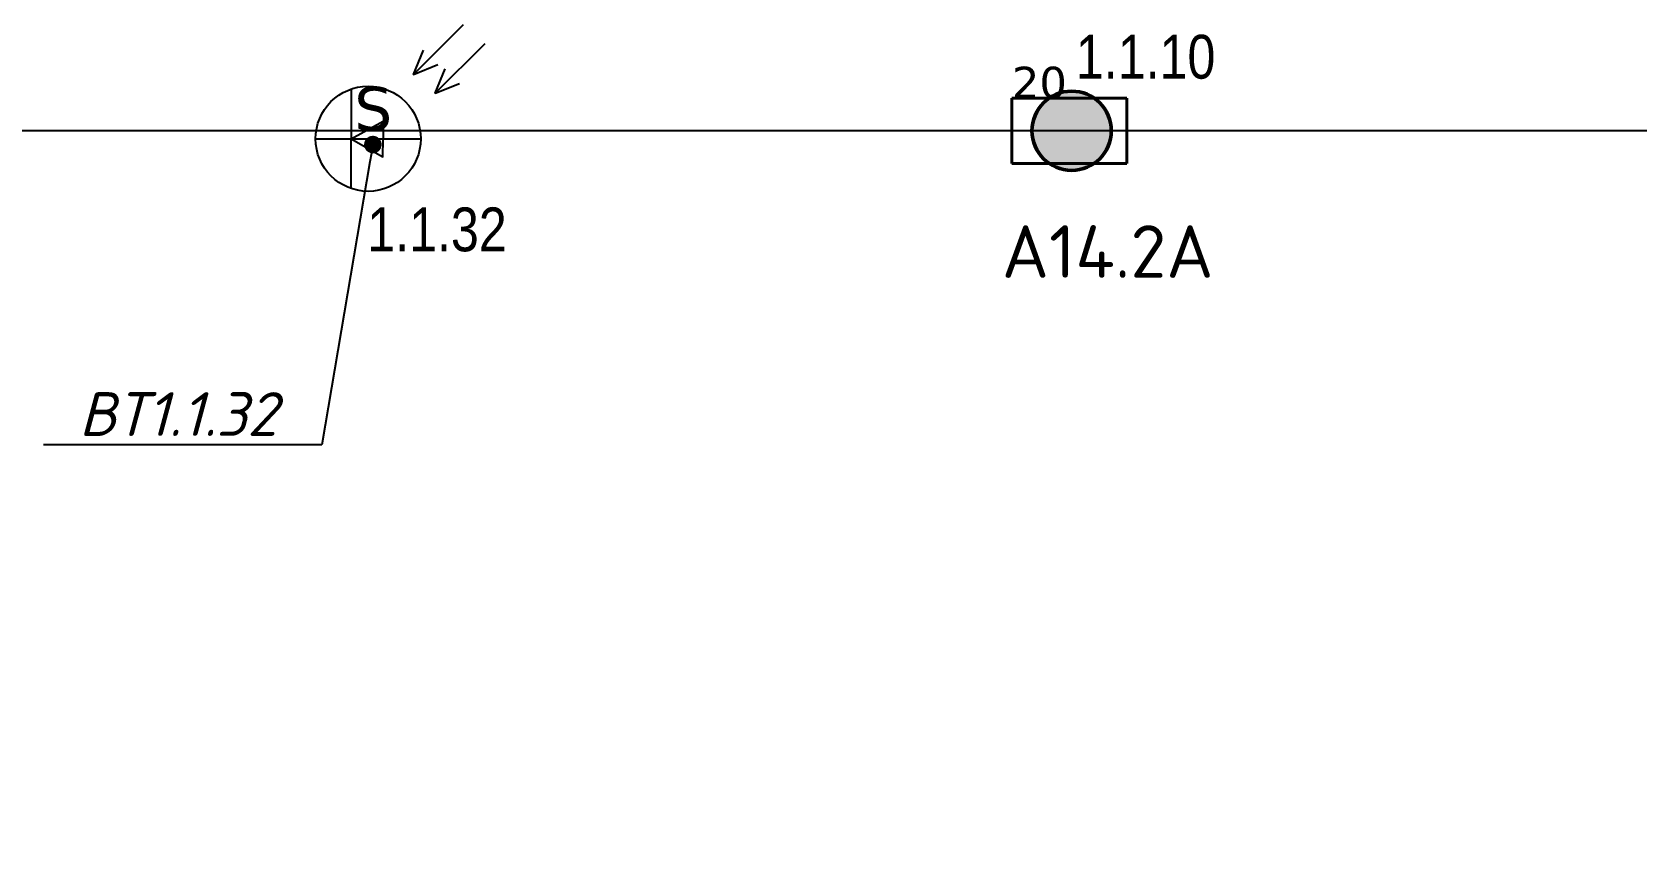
# Model space of a CAD drawing. Header units: millimetres. Extents: x -243740 to 150609, y -473655 to -165121.
# Drawn here: x -167674 to -158513, y -320861 to -316139 of the extents above; entities that cross this region are included whole.
import ezdxf
from ezdxf import colors
from ezdxf.entities.mleader import LeaderData, LeaderLine
from ezdxf.enums import TextEntityAlignment as Align
from ezdxf.math import Vec2, Vec3

# ---------------------------------------------------------------- set-up
doc = ezdxf.new("R2010")
doc.units = ezdxf.units.MM
doc.layers.add('0_Авт.', color=255, linetype='Continuous', lineweight=5)
doc.layers.add('_освещение_dali', color=3, linetype='Continuous', lineweight=50)
doc.layers.add('_Гр.ЩД-1А.5.9.I1.1', color=6, linetype='Continuous')
doc.layers.add('сВЕтильники', color=7, linetype='Continuous', lineweight=40, true_color=0x600080)
doc.styles.add('ISOCPEUR_1', font='isocpeur.ttf', dxfattribs={"height": 200})
doc.styles.get("Standard").update_dxf_attribs({"font": 'ARIALN.TTF'})
doc.styles.add('TableTextStyle', font='')
doc.styles.add('Шрифт - 200', font='', dxfattribs={"height": 200})
doc.styles.get('TableTextStyle').set_extended_font_data('VERDANA.TTF')
doc.styles.get('Шрифт - 200').set_extended_font_data('GOST Common', italic=True)
doc.linetypes.add('Truba', pattern='A,3e-05,[4,MSH_7,S=1,R=0,X=0,Y=0],-3.022072', length=3.022102)
doc.linetypes.add('Проводка в лотке', pattern='A,7.5,[130,ltypeshp.shx,S=0.5,R=0,X=0,Y=0],1,[130,ltypeshp.shx,S=1,R=90,X=0,Y=-0.5],1,[130,ltypeshp.shx,S=0.5,R=0,X=0,Y=0],7.5', length=17)

# ---------------------------------------------------------------- blocks, each defined once
blk = doc.blocks.new('A$C85fa3c5e')
at = {"layer": '0_Авт.', "color": 6, "lineweight": 25, "ltscale": 100}
for points in [[(5.418, 6.505), (2.589, 3.676), (3.15, 5.068)], [(5.418, 6.505), (2.589, 3.676), (3.981, 4.236)], [(6.655, 5.428), (3.827, 2.599), (4.387, 3.991)], [(6.655, 5.428), (3.827, 2.599), (5.218, 3.16)], [(-0.973, 2.838), (-0.98, -2.836)], [(-0.976, 0), (0.849, 1.003), (0.849, -0.01)], [(-3, 0), (3, 0)], [(-0.976, 0), (0.838, -1.023), (0.849, -0.01)]]:
    blk.add_lwpolyline(points, dxfattribs=at)
blk.add_circle((0, 0), 3, dxfattribs=at)
blk = doc.blocks.new('_Dot')
at = {"color": 0, "linetype": 'ByBlock', "lineweight": -2}
blk.add_line((-0.5, 0), (-1, 0), dxfattribs=at)
at = {"color": 0, "linetype": 'ByBlock', "const_width": 0.5}
blk.add_lwpolyline([(-0.25, 0, 1), (0.25, 0, 1)], format="xyb", close=True, dxfattribs=at)
blk = doc.blocks.new('dgdg')
at = {"layer": 'сВЕтильники', "lineweight": 40}
for points in [[(72559.1, 80548.1, 0), (72559.1, 80920.1, 0)], [(72559.1, 80920.1, 0), (72559.1, 80548.1, 0)], [(72559.1, 80920.1, 0), (73216.1, 80920.1, 0)], [(73216.1, 80920.1, 0), (72559.1, 80920.1, 0)], [(73216.1, 80920.1, 0), (72559.1, 80920.1, 0)], [(72559.1, 80920.1, 0), (72559.1, 80548.1, 0)], [(72559.1, 80548.1, 0), (72559.1, 80920.1, 0)], [(72559.1, 80920.1, 0), (73216.1, 80920.1, 0)], [(73216.1, 80920.1, 0), (73216.1, 80548.1, 0)], [(73216.1, 80548.1, 0), (73216.1, 80920.1, 0)], [(73216.1, 80548.1, 0), (73216.1, 80920.1, 0)], [(73216.1, 80920.1, 0), (73216.1, 80548.1, 0)], [(73216.1, 80548.1, 0), (72559.1, 80548.1, 0)], [(72559.1, 80548.1, 0), (73216.1, 80548.1, 0)], [(72559.1, 80548.1, 0), (73216.1, 80548.1, 0)], [(73216.1, 80548.1, 0), (72559.1, 80548.1, 0)]]:
    blk.add_polyline3d(points, dxfattribs=at)
at = {"layer": 'сВЕтильники', "style": 'ISOCPEUR_1'}
blk.add_text('А14.2А', height=300, dxfattribs=at).set_placement((72501.5, 79894.8, 21000))
blk = doc.blocks.new('A$Cab2378fa')
at = {"lineweight": 25, "true_color": 0xfff5f5}
h = blk.add_hatch(color=7, dxfattribs=at)
h.dxf.hatch_style = 1
h.paths.add_polyline_path([(0, 0), (-141.6, -170.3, 0.174923), (3, -222.4, 0.197808), (162.3, -156.8)])
h.paths.add_polyline_path([(-163.2, 157.6), (0, 0), (147.8, 177.8, 0.175398), (3, 230.2, 0.209014)])
at = {"lineweight": 25}
h = blk.add_hatch(color=0, dxfattribs=at)
h.paths.add_polyline_path([(162.3, -156.8, 0.442338), (147.8, 177.8), (0, 0)])
h.paths.add_polyline_path([(-141.6, -170.3), (0, 0), (-163.2, 157.6, 0.430096)])
blk.add_circle((3, 3.9), 226.3)

msp = doc.modelspace()

# ---------------------------------------------------------------- linework, layer by layer
at = {"layer": '_Гр.ЩД-1А.5.9.I1.1', "ltscale": 100}
msp.add_lwpolyline([(-150051.6, -393664.8), (-150051.6, -348773.4), (-202671.2, -348773.6), (-202671.2, -340938.3), (-153467.7, -340938.3), (-153467.7, -332518.9), (-193930, -332518.9), (-186502.8, -324721.2), (-153467.7, -324721.2), (-153467.7, -316703.1), (-186502.8, -316703.1)], dxfattribs=at)

# ---------------------------------------------------------------- block references
at = {"layer": '0_Авт.', "color": 3, "linetype": 'Проводка в лотке', "ltscale": 100, "xscale": 100, "yscale": 100, "zscale": 100}
msp.add_blockref('A$C85fa3c5e', (-165755.7, -316748.8), dxfattribs=at)
at = {"layer": '_освещение_dali', "color": 5, "ltscale": 100}
msp.add_blockref('A$Cab2378fa', (-161742.8, -316707), dxfattribs=at)
at = {"layer": 'Defpoints', "linetype": 'Truba'}
msp.add_blockref('dgdg', (-234640, -397437.2), dxfattribs=at)

# ---------------------------------------------------------------- texts
at = {"layer": '_Гр.ЩД-1А.5.9.I1.1', "ltscale": 100}
for s, p in [('1.1.10', (-161317.4, -316480.1)), ('1.1.32', (-165362.8, -317466))]:
    msp.add_text(s, height=250, dxfattribs=at).set_placement(p, align=Align.BOTTOM_CENTER)
at = {"layer": '_освещение_dali', "color": 254, "true_color": 0xf8ceb3, "style": 'TableTextStyle'}
for s, height, p in [('20', 180, (-162081, -316517.2)), ('S', 250, (-165835.5, -316701.7))]:
    msp.add_text(s, height=height, dxfattribs=at).set_placement(p)

# ---------------------------------------------------------------- leaders
at = {"layer": '_освещение_dali'}
ml = msp.add_multileader_mtext('Standard', dxfattribs=at)
ml.set_content('{\\fISOCPEUR|b0|i1|c204|p34;ВТ1.1.32}', color=256, style='Шрифт - 200')
ml.set_leader_properties()
ml.set_arrow_properties(name='DOT')
ml.build(insert=Vec2(0, 0))
ml.multileader.update_dxf_attribs({"has_dogleg": 0, "text_left_attachment_type": 6, "text_right_attachment_type": 6, "arrow_head_size": 100})
ctx = ml.context
ctx.base_point, ctx.char_height, ctx.arrow_head_size, ctx.landing_gap_size, ctx.plane_origin = Vec3(-167607, -318495.5), 250, 100, 200, Vec3(-79837.4, -187480.5)
ctx.left_attachment, ctx.right_attachment = 6, 6
notes = []
notes.append((ctx, [(1, (1, 1, 0), (-166011.3, -318495.5), (-1, 0), 8, [(1, [(-165728.7, -316781.7)], 0, [])])]))
ctx.mtext.insert, ctx.mtext.flow_direction = Vec3(-167407, -318195.5), 5
for ctx, leaders in notes:
    for number, flags, end, landing, length, lines in leaders:
        leader = LeaderData()
        leader.index, (leader.has_last_leader_line, leader.has_dogleg_vector, leader.attachment_direction) = number, flags
        leader.last_leader_point, leader.dogleg_vector, leader.dogleg_length = Vec3(end), Vec3(landing), length
        for number, points, colour, breaks in lines:
            line = LeaderLine()
            line.index, line.vertices, line.color, line.breaks = number, Vec3.list(points), colors.encode_raw_color(colour), breaks
            leader.lines.append(line)
        ctx.leaders.append(leader)

doc.saveas('drawing.dxf')
